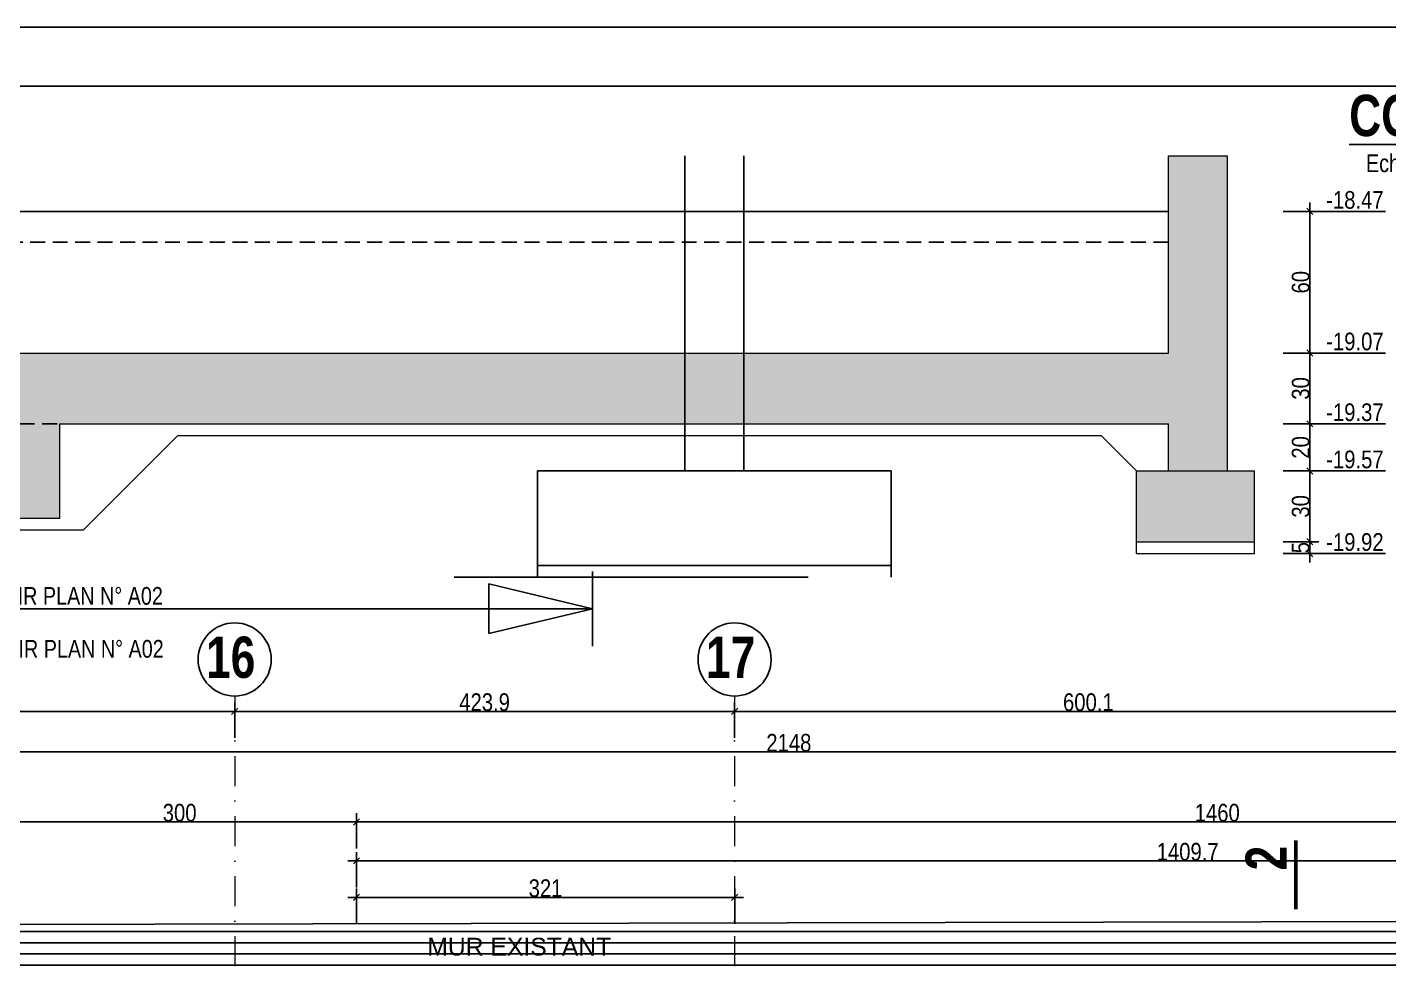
# Model space of a CAD drawing. Header units: centimetres. Extents: x -14085 to 643619, y -47998 to 35592.
# Drawn here: x 55583 to 56738, y 5491 to 6283 of the extents above; entities that cross this region are included whole.
import ezdxf
from ezdxf.enums import TextEntityAlignment as Align

# ---------------------------------------------------------------- set-up
doc = ezdxf.new("R2010")
doc.units = ezdxf.units.CM
doc.header["$PDMODE"] = 1
doc.header["$PDSIZE"] = -2
doc.linetypes.add('CACHEX2', pattern=[19.05, 12.7, -6.35])
doc.linetypes.add('TIRETPTX2', pattern=[50.8, 25.4, -12.7, 0, -12.7])
for name, color, linetype in [('01_cote_gen', 4, 'Continuous'), ('01_linteaux', 2, 'Continuous'), ('01_poch_BN', 9, 'Continuous'), ('01_poch_murs', 253, 'Continuous'), ('01_texte', 230, 'Continuous'), ('AA_COTES', 2, 'Continuous')]:
    doc.layers.add(name, color=color, linetype=linetype)
doc.layers.add('01_murs_coup', color=5, linetype='Continuous', lineweight=60)
doc.layers.add('01_tram_axes', color=2, linetype='TIRETPTX2', lineweight=9)
doc.styles.add('Arial Narrow', font='ARIALN.TTF')
doc.styles.add('impact', font='impact.ttf')
doc.styles.add('MATTE_TXT', font='arial.ttf')
doc.styles.add('STYLE2', font='ARIALN.TTF')
doc.dimstyles.new('JB25', dxfattribs={"dimscale": 0.1, "dimtxt": 150, "dimasz": 15, "dimexe": 0.1, "dimexo": 0.1, "dimgap": 0.09, "dimtad": 1, "dimdec": 1, "dimlfac": 0.5, "dimdsep": 46, "dimtxsty": 'STYLE2', "dimblk1": 'BOND_G', "dimblk2": 'BOND_D', "dimsah": 1, "dimcen": 1.5, "dimdle": 0.01, "dimse1": 1, "dimse2": 1, "dimclrd": 4, "dimclre": 2, "dimclrt": 6, "dimazin": 2, "dimtfac": 2.333333, "dimtdec": 1, "dimtix": 1, "dimtmove": 2, "dimatfit": 3, "dimldrblk": 'BOND_G', "dimfxl": 1, "dimtolj": 1, "dimtzin": 0, "dimarcsym": 0})
doc.dimstyles.new('JB50', dxfattribs={"dimscale": 0.1, "dimtxt": 150, "dimasz": 15, "dimexe": 0.1, "dimexo": 0.1, "dimgap": 0.09, "dimtad": 1, "dimdec": 1, "dimdsep": 46, "dimtxsty": 'STYLE2', "dimblk1": 'BOND_G', "dimblk2": 'BOND_D', "dimsah": 1, "dimcen": 1.5, "dimdle": 0.01, "dimse1": 1, "dimse2": 1, "dimclrd": 4, "dimclre": 2, "dimclrt": 6, "dimazin": 2, "dimtfac": 2.333333, "dimtdec": 1, "dimtix": 1, "dimtmove": 2, "dimatfit": 3, "dimldrblk": 'BOND_G', "dimfxl": 1, "dimtolj": 1, "dimtzin": 0, "dimarcsym": 0})

# ---------------------------------------------------------------- blocks, each defined once
blk = doc.blocks.new('BOND_G')
at = {"layer": 'AA_COTES', "color": 0}
for p, q in [((0, -5), (0, 15)), ((5, 0), (-5, 0)), ((1.77, 1.77), (-1.77, -1.77))]:
    blk.add_line(p, q, dxfattribs=at)
blk = doc.blocks.new('BOND_D')
at = {"layer": 'AA_COTES', "color": 0}
for p, q in [((5, 0), (-5, 0)), ((-1.77, -1.77), (1.77, 1.77)), ((0, 5), (0, -15))]:
    blk.add_line(p, q, dxfattribs=at)
blk = doc.blocks.new('*D1483')
at = {"layer": '01_cote_gen', "color": 4, "lineweight": -2, "transparency": 16777216}
blk.add_line((55164.4, 5703), (55757.4, 5703), dxfattribs=at)
at = {"layer": 'Defpoints', "color": 0, "lineweight": 0, "transparency": 16777216}
for p in [(55758.9, 5703), (55162.9, 5628.6), (55758.9, 5621)]:
    blk.add_point(p, dxfattribs=at)
at = {"layer": '01_cote_gen', "color": 4, "lineweight": -2, "transparency": 16777216, "xscale": 1.5, "yscale": 1.5, "zscale": 1.5, "rotation": 180}
blk.add_blockref('BOND_G', (55162.9, 5703), dxfattribs=at)
at = {"layer": '01_cote_gen', "color": 4, "lineweight": -2, "transparency": 16777216, "xscale": 1.5, "yscale": 1.5, "zscale": 1.5}
blk.add_blockref('BOND_D', (55758.9, 5703), dxfattribs=at)
at = {"layer": '01_cote_gen', "color": 6, "transparency": 16777216, "insert": (55460.9, 5710.7), "char_height": 15, "attachment_point": 5, "style": 'STYLE2'}
blk.add_mtext('\\A1;596', dxfattribs=at)
blk = doc.blocks.new('*D1484')
at = {"layer": '01_cote_gen', "color": 4, "lineweight": -2, "transparency": 16777216}
blk.add_line((55760.4, 5703), (56181.3, 5703), dxfattribs=at)
at = {"layer": 'Defpoints', "color": 0, "lineweight": 0, "transparency": 16777216}
for p in [(55758.9, 5695.5), (56182.8, 5703), (56182.8, 5687)]:
    blk.add_point(p, dxfattribs=at)
at = {"layer": '01_cote_gen', "color": 4, "lineweight": -2, "transparency": 16777216, "xscale": 1.5, "yscale": 1.5, "zscale": 1.5, "rotation": 180}
blk.add_blockref('BOND_G', (55758.9, 5703), dxfattribs=at)
at = {"layer": '01_cote_gen', "color": 4, "lineweight": -2, "transparency": 16777216, "xscale": 1.5, "yscale": 1.5, "zscale": 1.5}
blk.add_blockref('BOND_D', (56182.8, 5703), dxfattribs=at)
at = {"layer": '01_cote_gen', "color": 6, "transparency": 16777216, "insert": (55970.8, 5710.7), "char_height": 15, "attachment_point": 5, "style": 'STYLE2'}
blk.add_mtext('\\A1;423.9', dxfattribs=at)
blk = doc.blocks.new('*D1485')
at = {"layer": '01_cote_gen', "color": 4, "lineweight": -2, "transparency": 16777216}
blk.add_line((56184.3, 5703), (56781.3, 5703), dxfattribs=at)
at = {"layer": 'Defpoints', "color": 0, "lineweight": 0, "transparency": 16777216}
for p in [(56782.8, 5703), (56182.8, 5605.4), (56782.8, 5605.4)]:
    blk.add_point(p, dxfattribs=at)
at = {"layer": '01_cote_gen', "color": 4, "lineweight": -2, "transparency": 16777216, "xscale": 1.5, "yscale": 1.5, "zscale": 1.5, "rotation": 180}
blk.add_blockref('BOND_G', (56182.8, 5703), dxfattribs=at)
at = {"layer": '01_cote_gen', "color": 4, "lineweight": -2, "transparency": 16777216, "xscale": 1.5, "yscale": 1.5, "zscale": 1.5}
blk.add_blockref('BOND_D', (56782.8, 5703), dxfattribs=at)
at = {"layer": '01_cote_gen', "color": 6, "transparency": 16777216, "insert": (56482.8, 5710.7), "char_height": 15, "attachment_point": 5, "style": 'STYLE2'}
blk.add_mtext('\\A1;600.1', dxfattribs=at)
blk = doc.blocks.new('*D1489')
at = {"layer": '01_cote_gen', "color": 4, "lineweight": -2, "transparency": 16777216}
blk.add_line((55156.4, 5668.6), (57301.3, 5668.6), dxfattribs=at)
at = {"layer": 'Defpoints', "color": 0, "lineweight": 0, "transparency": 16777216}
for p in [(57302.8, 5668.6), (55154.9, 5479.6), (57302.8, 5460.9)]:
    blk.add_point(p, dxfattribs=at)
at = {"layer": '01_cote_gen', "color": 4, "lineweight": -2, "transparency": 16777216, "xscale": 1.5, "yscale": 1.5, "zscale": 1.5, "rotation": 180}
blk.add_blockref('BOND_G', (55154.9, 5668.6), dxfattribs=at)
at = {"layer": '01_cote_gen', "color": 4, "lineweight": -2, "transparency": 16777216, "xscale": 1.5, "yscale": 1.5, "zscale": 1.5}
blk.add_blockref('BOND_D', (57302.8, 5668.6), dxfattribs=at)
at = {"layer": '01_cote_gen', "color": 6, "lineweight": 0, "transparency": 16777216, "insert": (56228.8, 5676.3), "char_height": 15, "attachment_point": 5, "style": 'STYLE2'}
blk.add_mtext('\\A1;2148', dxfattribs=at)
blk = doc.blocks.new('*D1520')
at = {"layer": '01_cote_gen', "color": 4, "lineweight": -2, "transparency": 16777216}
blk.add_line((55563.7, 5609.3), (55860.7, 5609.3), dxfattribs=at)
at = {"layer": 'Defpoints', "color": 0, "lineweight": 0, "transparency": 16777216}
for p in [(55562.2, 5616.8), (55862.2, 5609.3), (55862.2, 5443)]:
    blk.add_point(p, dxfattribs=at)
at = {"layer": '01_cote_gen', "color": 4, "lineweight": -2, "transparency": 16777216, "xscale": 1.5, "yscale": 1.5, "zscale": 1.5, "rotation": 180}
blk.add_blockref('BOND_G', (55562.2, 5609.3), dxfattribs=at)
at = {"layer": '01_cote_gen', "color": 4, "lineweight": -2, "transparency": 16777216, "xscale": 1.5, "yscale": 1.5, "zscale": 1.5}
blk.add_blockref('BOND_D', (55862.2, 5609.3), dxfattribs=at)
at = {"layer": '01_cote_gen', "color": 6, "transparency": 16777216, "insert": (55712.2, 5617), "char_height": 15, "attachment_point": 5, "style": 'STYLE2'}
blk.add_mtext('\\A1;300', dxfattribs=at)
blk = doc.blocks.new('*D1521')
at = {"layer": '01_cote_gen', "color": 4, "lineweight": -2, "transparency": 16777216}
blk.add_line((55863.7, 5609.3), (57320.6, 5609.3), dxfattribs=at)
at = {"layer": 'Defpoints', "color": 0, "lineweight": 0, "transparency": 16777216}
for p in [(55862.2, 5617.7), (57322.1, 5609.3), (57322.1, 5440.7)]:
    blk.add_point(p, dxfattribs=at)
at = {"layer": '01_cote_gen', "color": 4, "lineweight": -2, "transparency": 16777216, "xscale": 1.5, "yscale": 1.5, "zscale": 1.5, "rotation": 180}
blk.add_blockref('BOND_G', (55862.2, 5609.3), dxfattribs=at)
at = {"layer": '01_cote_gen', "color": 4, "lineweight": -2, "transparency": 16777216, "xscale": 1.5, "yscale": 1.5, "zscale": 1.5}
blk.add_blockref('BOND_D', (57322.1, 5609.3), dxfattribs=at)
at = {"layer": '01_cote_gen', "color": 6, "transparency": 16777216, "insert": (56592.1, 5617), "char_height": 15, "attachment_point": 5, "style": 'STYLE2'}
blk.add_mtext('\\A1;1460', dxfattribs=at)
blk = doc.blocks.new('*D1522')
at = {"layer": '01_cote_gen', "color": 4, "lineweight": -2, "transparency": 16777216}
blk.add_line((55863.7, 5576.3), (57270.3, 5576.3), dxfattribs=at)
at = {"layer": 'Defpoints', "color": 0, "lineweight": 0, "transparency": 16777216}
for p in [(55862.2, 5586.8), (57271.8, 5576.3), (57271.8, 5440.7)]:
    blk.add_point(p, dxfattribs=at)
at = {"layer": '01_cote_gen', "color": 4, "lineweight": -2, "transparency": 16777216, "xscale": 1.5, "yscale": 1.5, "zscale": 1.5, "rotation": 180}
blk.add_blockref('BOND_G', (55862.2, 5576.3), dxfattribs=at)
at = {"layer": '01_cote_gen', "color": 4, "lineweight": -2, "transparency": 16777216, "xscale": 1.5, "yscale": 1.5, "zscale": 1.5}
blk.add_blockref('BOND_D', (57271.8, 5576.3), dxfattribs=at)
at = {"layer": '01_cote_gen', "color": 6, "transparency": 16777216, "insert": (56567, 5583.9), "char_height": 15, "attachment_point": 5, "style": 'STYLE2'}
blk.add_mtext('\\A1;1409.7', dxfattribs=at)
blk = doc.blocks.new('*D1523')
at = {"layer": '01_cote_gen', "color": 4, "lineweight": -2, "transparency": 16777216}
blk.add_line((55863.7, 5545.3), (56181.4, 5545.3), dxfattribs=at)
at = {"layer": 'Defpoints', "color": 0, "lineweight": 0, "transparency": 16777216}
for p in [(55862.2, 5553.8), (56182.9, 5545.3), (56182.9, 5537.3)]:
    blk.add_point(p, dxfattribs=at)
at = {"layer": '01_cote_gen', "color": 4, "lineweight": -2, "transparency": 16777216, "xscale": 1.5, "yscale": 1.5, "zscale": 1.5, "rotation": 180}
blk.add_blockref('BOND_G', (55862.2, 5545.3), dxfattribs=at)
at = {"layer": '01_cote_gen', "color": 4, "lineweight": -2, "transparency": 16777216, "xscale": 1.5, "yscale": 1.5, "zscale": 1.5}
blk.add_blockref('BOND_D', (56182.9, 5545.3), dxfattribs=at)
at = {"layer": '01_cote_gen', "color": 6, "transparency": 16777216, "insert": (56022.5, 5553), "char_height": 15, "attachment_point": 5, "style": 'STYLE2'}
blk.add_mtext('\\A1;321', dxfattribs=at)
blk = doc.blocks.new('*D1834')
at = {"layer": '01_cote_gen', "color": 4, "lineweight": -2, "ltscale": 0.2, "transparency": 16777216}
blk.add_line((56670.6, 6125.3), (56670.6, 6008.3), dxfattribs=at)
at = {"layer": 'Defpoints', "color": 0, "lineweight": 0, "ltscale": 0.2, "transparency": 16777216}
for p in [(56550.7, 6126.8), (56550.7, 6006.8), (56670.6, 6006.8)]:
    blk.add_point(p, dxfattribs=at)
at = {"layer": '01_cote_gen', "color": 4, "lineweight": -2, "ltscale": 0.2, "transparency": 16777216, "xscale": 1.5, "yscale": 1.5, "zscale": 1.5}
for name, p, rotation in [('BOND_G', (56670.6, 6126.8), 90), ('BOND_D', (56670.6, 6006.8), 270)]:
    blk.add_blockref(name, p, dxfattribs=dict(at, rotation=rotation))
at = {"layer": '01_cote_gen', "color": 6, "lineweight": 0, "ltscale": 0.2, "transparency": 16777216, "insert": (56662.9, 6066.8), "char_height": 15, "attachment_point": 5, "rotation": 90, "style": 'STYLE2'}
blk.add_mtext('\\A1;60', dxfattribs=at)
blk = doc.blocks.new('*D1835')
at = {"layer": '01_cote_gen', "color": 4, "lineweight": -2, "ltscale": 0.2, "transparency": 16777216}
blk.add_line((56670.6, 6005.3), (56670.6, 5948.3), dxfattribs=at)
at = {"layer": 'Defpoints', "color": 0, "lineweight": 0, "ltscale": 0.2, "transparency": 16777216}
for p in [(56550.7, 6006.8), (56550.7, 5946.8), (56670.6, 5946.8)]:
    blk.add_point(p, dxfattribs=at)
at = {"layer": '01_cote_gen', "color": 4, "lineweight": -2, "ltscale": 0.2, "transparency": 16777216, "xscale": 1.5, "yscale": 1.5, "zscale": 1.5}
for name, p, rotation in [('BOND_G', (56670.6, 6006.8), 90), ('BOND_D', (56670.6, 5946.8), 270)]:
    blk.add_blockref(name, p, dxfattribs=dict(at, rotation=rotation))
at = {"layer": '01_cote_gen', "color": 6, "lineweight": 0, "ltscale": 0.2, "transparency": 16777216, "insert": (56662.9, 5976.8), "char_height": 15, "attachment_point": 5, "rotation": 90, "style": 'STYLE2'}
blk.add_mtext('\\A1;30', dxfattribs=at)
blk = doc.blocks.new('*D1836')
at = {"layer": '01_cote_gen', "color": 4, "lineweight": -2, "ltscale": 0.2, "transparency": 16777216}
blk.add_line((56670.6, 5945.3), (56670.6, 5908.3), dxfattribs=at)
at = {"layer": 'Defpoints', "color": 0, "lineweight": 0, "ltscale": 0.2, "transparency": 16777216}
for p in [(56648.1, 5946.8), (56623.7, 5906.8), (56670.6, 5906.8)]:
    blk.add_point(p, dxfattribs=at)
at = {"layer": '01_cote_gen', "color": 4, "lineweight": -2, "ltscale": 0.2, "transparency": 16777216, "xscale": 1.5, "yscale": 1.5, "zscale": 1.5}
for name, p, rotation in [('BOND_G', (56670.6, 5946.8), 90), ('BOND_D', (56670.6, 5906.8), 270)]:
    blk.add_blockref(name, p, dxfattribs=dict(at, rotation=rotation))
at = {"layer": '01_cote_gen', "color": 6, "lineweight": 0, "ltscale": 0.2, "transparency": 16777216, "insert": (56662.9, 5926.8), "char_height": 15, "attachment_point": 5, "rotation": 90, "style": 'STYLE2'}
blk.add_mtext('\\A1;20', dxfattribs=at)
blk = doc.blocks.new('*D1837')
at = {"layer": '01_cote_gen', "color": 4, "lineweight": -2, "ltscale": 0.2, "transparency": 16777216}
blk.add_line((56670.6, 5905.3), (56670.6, 5848.3), dxfattribs=at)
at = {"layer": 'Defpoints', "color": 0, "lineweight": 0, "ltscale": 0.2, "transparency": 16777216}
for p in [(56623.7, 5906.8), (56623.7, 5846.8), (56670.6, 5846.8)]:
    blk.add_point(p, dxfattribs=at)
at = {"layer": '01_cote_gen', "color": 4, "lineweight": -2, "ltscale": 0.2, "transparency": 16777216, "xscale": 1.5, "yscale": 1.5, "zscale": 1.5}
for name, p, rotation in [('BOND_G', (56670.6, 5906.8), 90), ('BOND_D', (56670.6, 5846.8), 270)]:
    blk.add_blockref(name, p, dxfattribs=dict(at, rotation=rotation))
at = {"layer": '01_cote_gen', "color": 6, "lineweight": 0, "ltscale": 0.2, "transparency": 16777216, "insert": (56662.9, 5876.8), "char_height": 15, "attachment_point": 5, "rotation": 90, "style": 'STYLE2'}
blk.add_mtext('\\A1;30', dxfattribs=at)
blk = doc.blocks.new('*D1838')
at = {"layer": '01_cote_gen', "color": 4, "lineweight": -2, "ltscale": 0.2, "transparency": 16777216}
blk.add_line((56670.6, 5845.3), (56670.6, 5838.3), dxfattribs=at)
at = {"layer": 'Defpoints', "color": 0, "lineweight": 0, "ltscale": 0.2, "transparency": 16777216}
for p in [(56623.7, 5846.8), (56623.7, 5836.8), (56670.6, 5836.8)]:
    blk.add_point(p, dxfattribs=at)
at = {"layer": '01_cote_gen', "color": 4, "lineweight": -2, "ltscale": 0.2, "transparency": 16777216, "xscale": 1.5, "yscale": 1.5, "zscale": 1.5}
for name, p, rotation in [('BOND_G', (56670.6, 5846.8), 90), ('BOND_D', (56670.6, 5836.8), 270)]:
    blk.add_blockref(name, p, dxfattribs=dict(at, rotation=rotation))
at = {"layer": '01_cote_gen', "color": 6, "lineweight": 0, "ltscale": 0.2, "transparency": 16777216, "insert": (56662.9, 5841.8), "char_height": 15, "attachment_point": 5, "rotation": 90, "style": 'STYLE2'}
blk.add_mtext('\\A1;5', dxfattribs=at)

msp = doc.modelspace()

# ---------------------------------------------------------------- hatches: boundary and pattern name
at = {"layer": '01_poch_BN', "lineweight": 0, "ltscale": 0.2}
h = msp.add_hatch(color=256, dxfattribs=at)
h.dxf.hatch_style = 1
h.paths.add_polyline_path([(55064.71, 6126.8), (55002.16, 6126.8), (55002.16, 6100.8), (55064.71, 6100.8)])
h.paths.add_polyline_path([(55084.71, 6126.8), (55064.71, 6126.8), (55064.71, 6100.8), (55084.71, 6100.8)])
h.paths.add_polyline_path([(55084.71, 6174.09), (55064.71, 6174.09), (55064.71, 6126.8), (55084.71, 6126.8)])
h.paths.add_polyline_path([(55104.71, 6174.09), (55084.71, 6174.09), (55084.71, 6126.8), (55104.71, 6126.8)])
h.paths.add_polyline_path([(55104.71, 6126.8), (55084.71, 6126.8), (55084.71, 6100.8), (55104.71, 6100.8)])
h.paths.add_polyline_path([(55104.71, 6100.8), (55084.71, 6100.8), (55084.71, 5906.8), (55104.71, 5906.8), (55104.71, 5946.8), (55290.71, 5946.8), (55350.71, 5946.8), (55350.71, 6006.8), (55104.71, 6006.8)])
h.paths.add_polyline_path([(55084.71, 6100.8), (55064.71, 6100.8), (55064.71, 5906.8), (55084.71, 5906.8)])
h.paths.add_polyline_path([(55152.69, 5906.8), (55084.71, 5906.8), (55084.71, 5836.8), (55152.69, 5836.8)])
h.paths.add_polyline_path([(55084.71, 5906.8), (55064.71, 5906.8), (55012.69, 5906.8), (55012.69, 5836.8), (55084.71, 5836.8)])
h.paths.add_polyline_path([(55610.71, 5946.8), (55550.71, 5946.8), (55550.71, 5926.8), (55350.71, 5926.8), (55350.71, 5946.8), (55290.71, 5946.8), (55290.71, 5866.8), (55610.71, 5866.8)])
h.paths.add_polyline_path([(56140.61, 6006.8), (55550.71, 6006.8), (55550.71, 5946.8), (55610.71, 5946.8), (56140.61, 5946.8)])
h.paths.add_polyline_path([(56190.61, 6006.8), (56140.61, 6006.8), (56140.61, 5946.8), (56190.61, 5946.8)])
h.paths.add_polyline_path([(56600.69, 6174.09), (56550.69, 6174.09), (56550.69, 6006.8), (56190.61, 6006.8), (56190.61, 5946.8), (56550.69, 5946.8), (56550.69, 5906.8), (56600.69, 5906.8)])
h.paths.add_polyline_path([(56623.67, 5906.8), (56523.67, 5906.8), (56523.67, 5846.8), (56623.67, 5846.8)])
at = {"layer": '01_poch_murs'}
h = msp.add_hatch(dxfattribs=at)
h.set_pattern_fill('ANSI31', color=256, scale=3, angle=135)
h.set_pattern_definition([(180, (36349.218, 4640.123), (-2e-15, -9.525), [])])
h.paths.add_polyline_path([(51542.27, 5523.88), (50963.27, 5521.38), (50963.27, 5479.65), (51336.32, 5482.29), (51542.27, 5482.71)])
h.paths.add_polyline_path([(51560.27, 5523.96), (51542.27, 5523.88), (51542.27, 5482.71), (51560.27, 5482.74)])
h.paths.add_polyline_path([(52139.27, 5525.1), (51912.32, 5525.48), (51560.27, 5523.96), (51560.27, 5482.74), (51844.32, 5483.32), (52139.27, 5483.32)])
h.paths.add_polyline_path([(52418.87, 5524.62), (52139.27, 5525.1), (52139.27, 5483.32), (52418.87, 5483.32)])
h.paths.add_polyline_path([(52964.87, 5523.7), (52418.87, 5524.62), (52418.87, 5483.32), (52679.49, 5483.32), (52964.87, 5482.38)])
h.paths.add_polyline_path([(53498.87, 5522.79), (52964.87, 5523.7), (52964.87, 5482.38), (53498.87, 5480.63)])
h.paths.add_polyline_path([(53778.87, 5522.32), (53498.87, 5522.79), (53498.87, 5480.63), (53517.22, 5480.56), (53778.87, 5480.76)])
h.paths.add_polyline_path([(54394.17, 5521.28), (53778.87, 5522.32), (53778.87, 5480.76), (54394.17, 5481.21)])
h.paths.add_polyline_path([(54541.87, 5521.03), (54394.17, 5521.28), (54394.17, 5481.21), (54541.87, 5481.32)])
h.paths.add_polyline_path([(55144.87, 5521.46), (54755.93, 5520.67), (54541.87, 5521.03), (54541.87, 5481.32), (54593.52, 5481.36), (55144.87, 5481.55)])
h.paths.add_polyline_path([(55758.87, 5522.72), (55162.87, 5521.5), (55162.87, 5481.56), (55758.87, 5481.77)])
h.paths.add_polyline_path([(55162.87, 5521.5), (55144.87, 5521.46), (55144.87, 5481.55), (55162.87, 5481.56)])
h.paths.add_polyline_path([(55808.87, 5522.82), (55758.87, 5522.72), (55758.87, 5481.77), (55808.87, 5481.79)])
h.paths.add_polyline_path([(56182.87, 5523.44), (56111.82, 5523.44), (55808.87, 5522.82), (55808.87, 5481.79), (56182.87, 5481.92)])
h.paths.add_polyline_path([(56782.83, 5523.11), (56530.32, 5523.44), (56182.87, 5523.44), (56182.87, 5481.92), (56539.41, 5482.05), (56782.83, 5480.89)])
h.paths.add_polyline_path([(57292.83, 5522.44), (56782.83, 5523.11), (56782.83, 5480.89), (57292.83, 5478.46)])
h.paths.add_polyline_path([(53207.13, 5491.92), (53370.89, 5491.92), (53370.89, 5515.18), (53207.13, 5515.18)], flags=24)
h.paths.add_polyline_path([(55918.34, 5491.92), (56082.1, 5491.92), (56082.1, 5515.18), (55918.34, 5515.18)], flags=24)
h.paths.add_polyline_path([(57408, 5477.91), (57408, 5522.29), (57292.83, 5522.44), (57292.83, 5478.46)])
h = msp.add_hatch(dxfattribs=at)
h.set_pattern_fill('ANSI31', color=256, scale=3, angle=135)
h.set_pattern_definition([(180, (36349.218, 4640.123), (-2e-15, -9.525), [])])
h.paths.add_polyline_path([(51542.27, 5523.88), (50963.27, 5521.38), (50963.27, 5479.65), (51336.32, 5482.29), (51542.27, 5482.71)])
h.paths.add_polyline_path([(51560.27, 5523.96), (51542.27, 5523.88), (51542.27, 5482.71), (51560.27, 5482.74)])
h.paths.add_polyline_path([(52139.27, 5525.1), (51912.32, 5525.48), (51560.27, 5523.96), (51560.27, 5482.74), (51844.32, 5483.32), (52139.27, 5483.32)])
h.paths.add_polyline_path([(52418.87, 5524.62), (52139.27, 5525.1), (52139.27, 5483.32), (52418.87, 5483.32)])
h.paths.add_polyline_path([(52964.87, 5523.7), (52418.87, 5524.62), (52418.87, 5483.32), (52679.49, 5483.32), (52964.87, 5482.38)])
h.paths.add_polyline_path([(53498.87, 5522.79), (52964.87, 5523.7), (52964.87, 5482.38), (53498.87, 5480.63)])
h.paths.add_polyline_path([(53778.87, 5522.32), (53498.87, 5522.79), (53498.87, 5480.63), (53517.22, 5480.56), (53778.87, 5480.76)])
h.paths.add_polyline_path([(54394.17, 5521.28), (53778.87, 5522.32), (53778.87, 5480.76), (54394.17, 5481.21)])
h.paths.add_polyline_path([(54541.87, 5521.03), (54394.17, 5521.28), (54394.17, 5481.21), (54541.87, 5481.32)])
h.paths.add_polyline_path([(55144.87, 5521.46), (54755.93, 5520.67), (54541.87, 5521.03), (54541.87, 5481.32), (54593.52, 5481.36), (55144.87, 5481.55)])
h.paths.add_polyline_path([(55758.87, 5522.72), (55162.87, 5521.5), (55162.87, 5481.56), (55758.87, 5481.77)])
h.paths.add_polyline_path([(55162.87, 5521.5), (55144.87, 5521.46), (55144.87, 5481.55), (55162.87, 5481.56)])
h.paths.add_polyline_path([(55808.87, 5522.82), (55758.87, 5522.72), (55758.87, 5481.77), (55808.87, 5481.79)])
h.paths.add_polyline_path([(56182.87, 5523.44), (56111.82, 5523.44), (55808.87, 5522.82), (55808.87, 5481.79), (56182.87, 5481.92)])
h.paths.add_polyline_path([(56782.83, 5523.11), (56530.32, 5523.44), (56182.87, 5523.44), (56182.87, 5481.92), (56539.41, 5482.05), (56782.83, 5480.89)])
h.paths.add_polyline_path([(57292.83, 5522.44), (56782.83, 5523.11), (56782.83, 5480.89), (57292.83, 5478.46)])
h.paths.add_polyline_path([(53207.13, 5491.92), (53370.89, 5491.92), (53370.89, 5515.18), (53207.13, 5515.18)], flags=24)
h.paths.add_polyline_path([(55918.34, 5491.92), (56082.1, 5491.92), (56082.1, 5515.18), (55918.34, 5515.18)], flags=24)
h.paths.add_polyline_path([(57408, 5477.91), (57408, 5522.29), (57292.83, 5522.44), (57292.83, 5478.46)])

# ---------------------------------------------------------------- linework, layer by layer
at = {"layer": '01_cote_gen'}
msp.add_line((58779.3, 6282.97), (51358.18, 6282.97), dxfattribs=at)
at = {"layer": '01_linteaux', "ltscale": 0.5}
for p, q in [((56140.61, 5906.8), (56140.61, 6174.09)), ((56190.61, 5906.8), (56190.61, 6174.09)), ((56550.69, 6126.8), (55104.71, 6126.8)), ((56015.61, 5816.8), (56015.61, 5906.8)), ((56015.61, 5906.8), (56315.61, 5906.8)), ((56315.61, 5816.8), (56315.61, 5906.8)), ((56015.61, 5826.8), (56315.61, 5826.8)), ((55945.11, 5816.8), (56245.11, 5816.8))]:
    msp.add_line(p, q, dxfattribs=at)
at = {"layer": '01_linteaux', "linetype": 'CACHEX2'}
for p, q in [((56550.69, 6100.8), (55064.71, 6100.8)), ((55290.71, 5946.8), (55610.71, 5946.8))]:
    msp.add_line(p, q, dxfattribs=at)
at = {"layer": '01_linteaux'}
msp.add_line((57408, 5526.09), (54755.93, 5520.67), dxfattribs=at)
at = {"layer": '01_murs_coup', "lineweight": 0}
for p, q in [((56550.69, 6006.8), (56550.69, 6174.09)), ((56600.69, 5906.8), (56600.69, 6174.09)), ((55550.71, 6006.8), (56550.69, 6006.8)), ((55610.71, 5946.8), (56550.69, 5946.8)), ((55610.71, 5866.8), (55610.71, 5946.8)), ((56550.69, 5906.8), (56550.69, 5946.8)), ((55710.71, 5936.8), (55630.71, 5856.8)), ((55710.71, 5936.8), (56493.67, 5936.8)), ((56493.67, 5936.8), (56523.67, 5906.8)), ((56523.67, 5836.8), (56523.67, 5906.8)), ((56523.67, 5906.8), (56623.67, 5906.8)), ((56623.67, 5836.8), (56623.67, 5906.8)), ((55290.71, 5866.8), (55610.71, 5866.8)), ((55152.69, 5856.8), (55630.71, 5856.8)), ((56523.67, 5846.8), (56623.67, 5846.8)), ((56523.67, 5836.8), (56623.67, 5836.8))]:
    msp.add_line(p, q, dxfattribs=at)
at = {"layer": '01_poch_BN', "lineweight": 0, "ltscale": 0.2}
msp.add_line((56550.69, 6174.09), (56600.69, 6174.09), dxfattribs=at)
at = {"layer": '01_texte'}
for p, q in [((58729.3, 6232.97), (51408.18, 6232.97)), ((56678.07, 6126.8), (56734.76, 6126.8)), ((56678.07, 6006.8), (56734.76, 6006.8)), ((56678.07, 5946.8), (56734.76, 5946.8)), ((56678.07, 5906.8), (56734.76, 5906.8)), ((56678.07, 5836.8), (56734.76, 5836.8)), ((56062.3, 5821.69), (56062.3, 5758.43)), ((56062.3, 5790.06), (55974.35, 5811.01)), ((55974.35, 5811.01), (55974.35, 5769.1)), ((51555.15, 5790.06), (56062.3, 5790.06)), ((56062.3, 5790.06), (55974.35, 5769.1))]:
    msp.add_line(p, q, dxfattribs=at)
at = {"layer": '01_texte', "const_width": 3}
msp.add_lwpolyline([(56658.72, 5593.72), (56658.72, 5535.22)], dxfattribs=at)
at = {"layer": '01_texte'}
for centre in [(55758.87, 5747.02), (56182.77, 5747.02)]:
    msp.add_circle(centre, 30.98, dxfattribs=at)
at = {"layer": '01_tram_axes'}
for p, q in [((55758.87, 5716.04), (55758.87, 2230.67)), ((56182.77, 5716.04), (56182.77, 2230.67))]:
    msp.add_line(p, q, dxfattribs=at)

# ---------------------------------------------------------------- texts
at = {"layer": '01_texte', "style": 'impact'}
msp.add_text('%%UCOUPE A', height=35, dxfattribs=at).set_placement((56789.5, 6180.2), align=Align.BOTTOM_CENTER)
at = {"layer": '01_texte', "style": 'MATTE_TXT', "width": 0.8}
for s, p in [('Ech: 1/50', (56753.63, 6155.64)), ('VOIR PLAN N° A02', (55624.3, 5788.93)), ('VOIR PLAN N° A02', (55625.02, 5744.04))]:
    msp.add_text(s, height=15, dxfattribs=at).set_placement(p, align=Align.BOTTOM_CENTER)
at = {"layer": '01_texte'}
for s, style, p in [('-18.47', 'Arial Narrow', (56684.48, 6129.1)), ('-19.07', 'Arial Narrow', (56684.48, 6009.1)), ('-19.37', 'Arial Narrow', (56684.48, 5949.1)), ('-19.57', 'Arial Narrow', (56684.48, 5909.1)), ('-19.92', 'Arial Narrow', (56684.48, 5839.1)), ('MUR EXISTANT', 'MATTE_TXT', (55922.22, 5496.05))]:
    msp.add_text(s, height=15, dxfattribs=dict(at, style=style)).set_placement(p)
at = {"layer": '01_texte', "style": 'impact'}
for s, p in [('16', (55755.53, 5748.9)), ('17', (56179.43, 5748.9))]:
    msp.add_text(s, height=35, dxfattribs=at).set_placement(p, align=Align.MIDDLE_CENTER)
msp.add_text('2', height=35, rotation=90, dxfattribs=at).set_placement((56661.57, 5578.64), align=Align.BOTTOM_CENTER)

# ---------------------------------------------------------------- dimensions: what is measured, and where the dimension line sits
at = {"layer": '01_cote_gen', "lineweight": 0, "ltscale": 0.2}
for base, p1, p2, picture, middle in [((56670.57, 6006.8), (56550.69, 6126.8), (56550.69, 6006.8), '*D1834', (56662.9, 6066.8)), ((56670.57, 5946.8), (56550.69, 6006.8), (56550.69, 5946.8), '*D1835', (56662.9, 5976.8)), ((56670.57, 5906.8), (56648.07, 5946.8), (56623.67, 5906.8), '*D1836', (56662.9, 5926.8)), ((56670.57, 5846.8), (56623.67, 5906.8), (56623.67, 5846.8), '*D1837', (56662.9, 5876.8)), ((56670.57, 5836.8), (56623.67, 5846.8), (56623.67, 5836.8), '*D1838', (56662.93, 5841.8))]:
    dim = msp.add_linear_dim(base=base, p1=p1, p2=p2, angle=90, dimstyle='JB25', dxfattribs=at)
    dim.commit()
    dim.dimension.update_dxf_attribs({"geometry": picture, "text_midpoint": middle})
at = {"layer": '01_cote_gen'}
for base, p1, p2, picture, middle in [((55758.87, 5703.03), (55162.87, 5628.6), (55758.87, 5620.97), '*D1483', (55460.87, 5710.7)), ((56182.77, 5703.03), (55758.87, 5695.53), (56182.77, 5687.03), '*D1484', (55970.82, 5710.7)), ((56782.83, 5703.03), (56182.77, 5605.44), (56782.83, 5605.44), '*D1485', (56482.8, 5710.7)), ((55862.17, 5609.29), (55562.17, 5616.79), (55862.17, 5442.97), '*D1520', (55712.17, 5616.96)), ((57322.13, 5609.29), (55862.17, 5617.68), (57322.13, 5440.66), '*D1521', (56592.15, 5616.96)), ((57271.83, 5576.27), (55862.17, 5586.79), (57271.83, 5440.65), '*D1522', (56567, 5583.94))]:
    dim = msp.add_linear_dim(base=base, p1=p1, p2=p2, dimstyle='JB50', dxfattribs=at)
    dim.commit()
    dim.dimension.update_dxf_attribs({"geometry": picture, "text_midpoint": middle})
at = {"layer": '01_cote_gen', "lineweight": 0}
dim = msp.add_linear_dim(base=(57302.83, 5668.62), p1=(55154.86, 5479.56), p2=(57302.83, 5460.91), dimstyle='JB50', dxfattribs=at)
dim.commit()
dim.dimension.update_dxf_attribs({"geometry": '*D1489', "text_midpoint": (56228.84, 5676.29)})
at = {"layer": '01_cote_gen'}
dim = msp.add_linear_dim(base=(56182.87, 5545.29), p1=(55862.17, 5553.77), p2=(56182.87, 5537.32), text='321', dimstyle='JB50', dxfattribs=at)
dim.commit()
dim.dimension.update_dxf_attribs({"geometry": '*D1523', "text_midpoint": (56022.52, 5552.96)})

doc.saveas('drawing.dxf')
